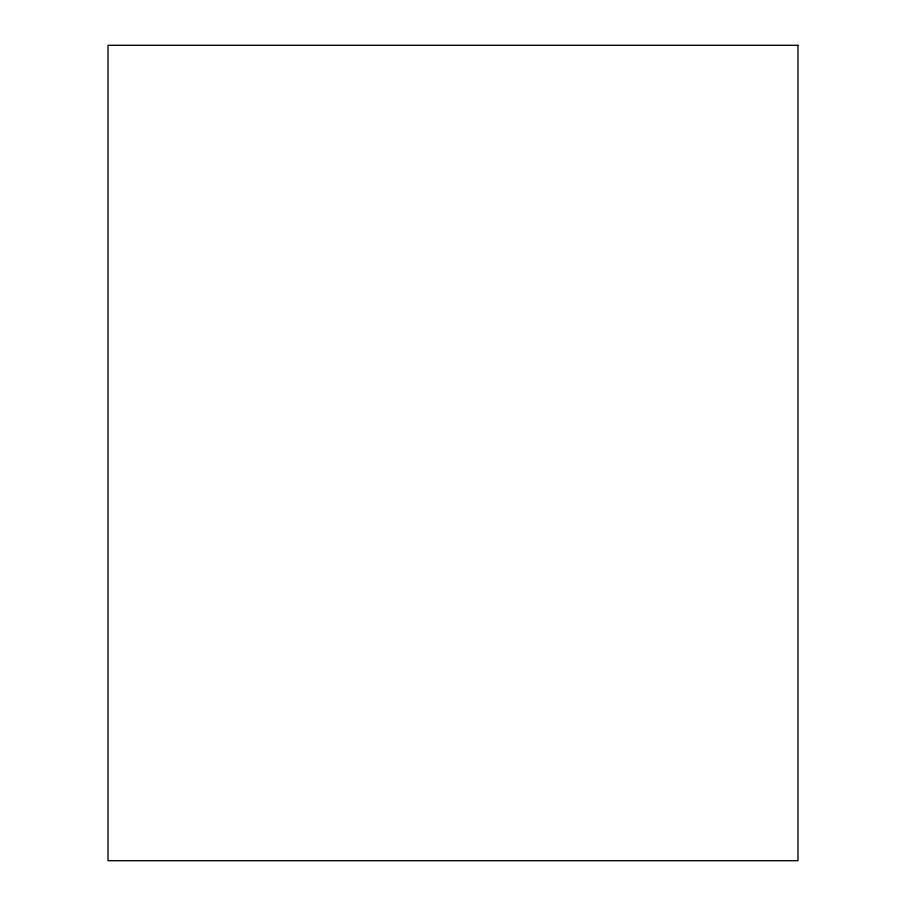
<?xml version="1.0" encoding="UTF-8"?>
<svg xmlns="http://www.w3.org/2000/svg" width="906" height="906" viewBox="0 0 906 906"><rect width="100%" height="100%" fill="white"/><g stroke="black" fill="none" stroke-linecap="round" stroke-linejoin="round"><path stroke-width="1.36" d="M797.982 45.3L108.018 45.3L108.018 860.7L797.982 860.7L797.982 45.3"/></g></svg>
